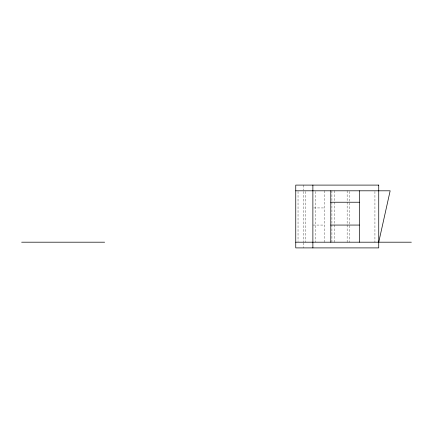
<?xml version="1.0" encoding="UTF-8"?>
<svg xmlns="http://www.w3.org/2000/svg" width="433" height="433" viewBox="0 0 433 433"><rect width="100%" height="100%" fill="white"/><g stroke="black" fill="none" stroke-linecap="round" stroke-linejoin="round"><path stroke-width="0.32" stroke-dasharray="2.17 1.62" d="M313.741 207.937L324.49 207.937M313.07 225.063L324.49 225.063M374.929 191.483L374.929 242.193M349.426 191.478L349.426 242.193M347.142 190.807L347.142 242.193M334.2 190.807L334.2 242.193M331.916 190.807L331.916 242.193M324.49 190.807L324.49 242.193M315.164 191.483L315.164 242.193M305.649 191.483L305.649 242.193M303.365 185.097L303.365 190.174M303.365 191.483L303.365 242.193M303.365 242.826L303.365 247.903M298.034 191.483L298.034 241.517"/><path stroke-width="0.65" d="M295.75 190.807L390.155 190.807L378.734 242.193L295.75 242.193M330.774 202.227L359.32 202.227M330.774 225.063L359.32 225.063M21.65 242.193L104.634 242.193M378.875 242.193L411.35 242.193M359.32 190.807L359.32 242.193M330.774 190.807L330.774 242.193M312.88 185.097L312.88 247.903M378.734 185.097L295.75 185.097L295.75 247.903L378.734 247.903L378.734 185.097"/></g></svg>
